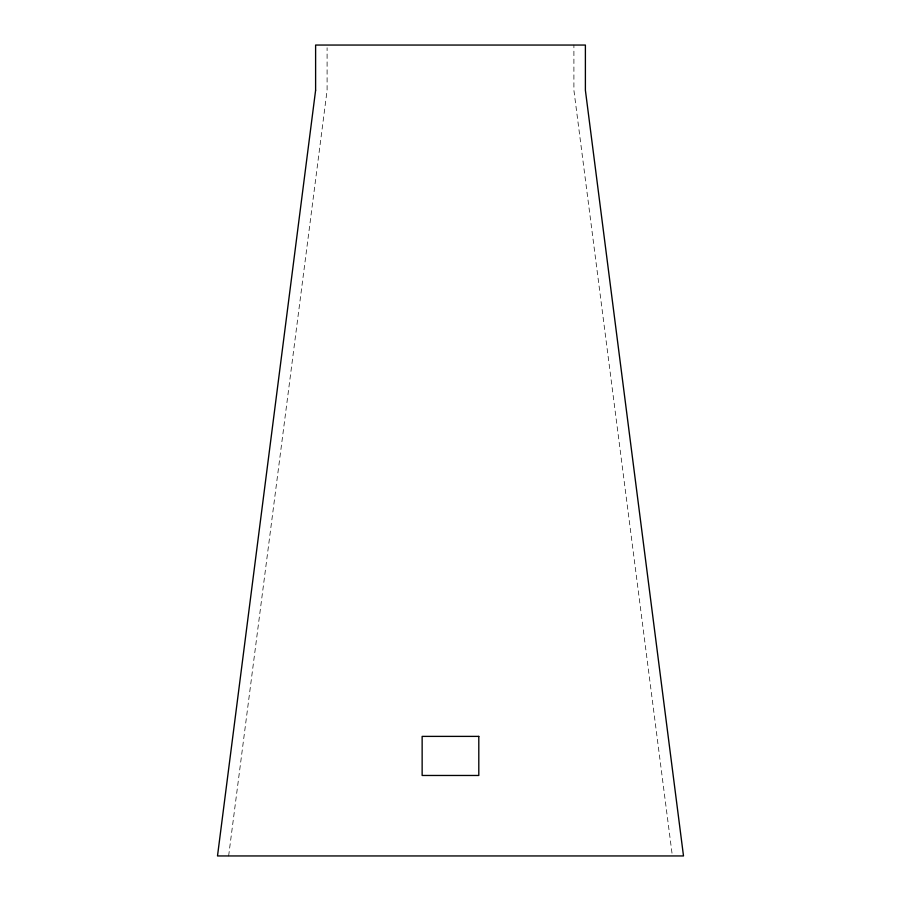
<?xml version="1.0" encoding="UTF-8"?>
<svg xmlns="http://www.w3.org/2000/svg" width="901" height="901" viewBox="0 0 901 901"><rect width="100%" height="100%" fill="white"/><g stroke="black" fill="none" stroke-linecap="round" stroke-linejoin="round"><path stroke-width="0.68" stroke-dasharray="4.5 3.38" d="M228.64 855.95L327.097 90.269L327.097 47.787M672 853.157L573.903 90.269L573.903 45.05"/><path stroke-width="1.35" d="M315.609 90.269L217.501 855.95L683.499 855.95L585.391 90.269L585.391 45.05L315.609 45.05L315.609 90.269M478.803 736.387L422.141 736.387L422.141 775.468L478.803 775.468L478.803 736.387"/></g></svg>
